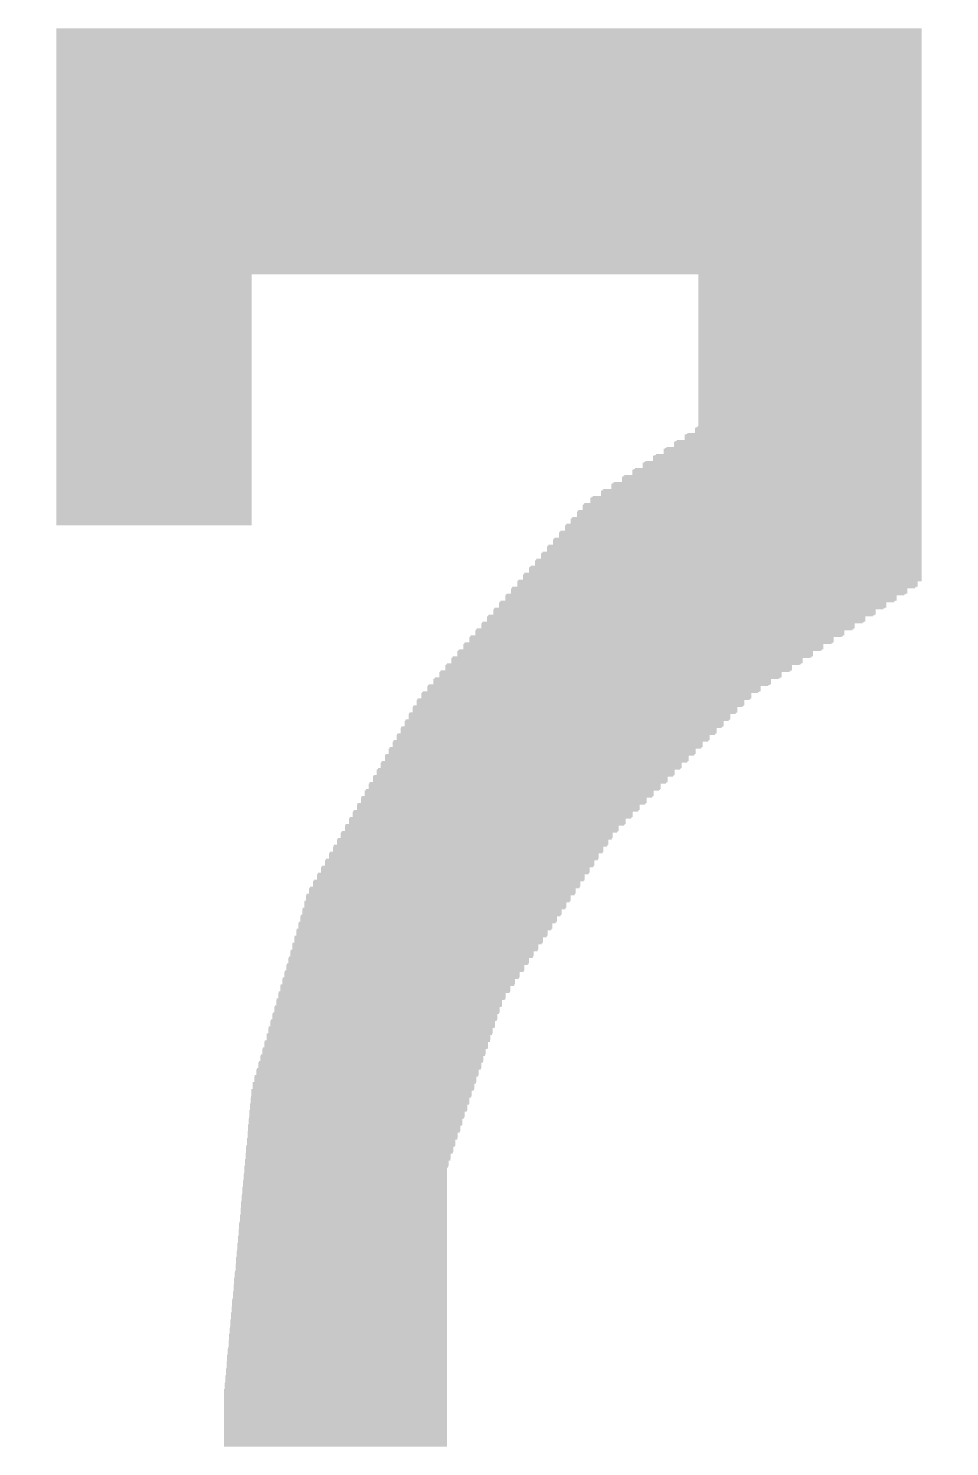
# Model space of a CAD drawing. Extents: x -8 to 88.6, y -9.6 to 57.7.
# Drawn here: x 43.244 to 44.082, y 8.042 to 9.332 of the extents above; entities that cross this region are included whole.
import ezdxf

# ---------------------------------------------------------------- set-up
doc = ezdxf.new("R2010")
doc.units = 0
doc.layers.add('BG_SILKSCREEN_TOP', color=1, linetype='CONTINUOUS')

msp = doc.modelspace()

# ---------------------------------------------------------------- linework, layer by layer
at = {"layer": 'BG_SILKSCREEN_TOP', "const_width": 0.0508}
for points in [[(43.269408, 9.307068), (44.056808, 9.307068)], [(43.269408, 9.306306), (44.056808, 9.306306)], [(43.269408, 9.305544), (44.056808, 9.305544)], [(43.269408, 9.300718), (44.056808, 9.300718)], [(43.269408, 9.299956), (44.056808, 9.299956)], [(43.269408, 9.299194), (44.056808, 9.299194)], [(43.269408, 9.294368), (44.056808, 9.294368)], [(43.269408, 9.293606), (44.056808, 9.293606)], [(43.269408, 9.292844), (44.056808, 9.292844)], [(43.269408, 9.288018), (44.056808, 9.288018)], [(43.269408, 9.287256), (44.056808, 9.287256)], [(43.269408, 9.286494), (44.056808, 9.286494)], [(43.269408, 9.281668), (44.056808, 9.281668)], [(43.269408, 9.280906), (44.056808, 9.280906)], [(43.269408, 9.280144), (44.056808, 9.280144)], [(43.269408, 9.275318), (44.056808, 9.275318)], [(43.269408, 9.274556), (44.056808, 9.274556)], [(43.269408, 9.273794), (44.056808, 9.273794)], [(43.269408, 9.268968), (44.056808, 9.268968)], [(43.269408, 9.268206), (44.056808, 9.268206)], [(43.269408, 9.267444), (44.056808, 9.267444)], [(43.269408, 9.262618), (44.056808, 9.262618)], [(43.269408, 9.261856), (44.056808, 9.261856)], [(43.269408, 9.261094), (44.056808, 9.261094)], [(43.269408, 9.256268), (44.056808, 9.256268)], [(43.269408, 9.255506), (44.056808, 9.255506)], [(43.269408, 9.254744), (44.056808, 9.254744)], [(43.269408, 9.249918), (44.056808, 9.249918)], [(43.269408, 9.249156), (44.056808, 9.249156)], [(43.269408, 9.248394), (44.056808, 9.248394)], [(43.269408, 9.243568), (44.056808, 9.243568)], [(43.269408, 9.242806), (44.056808, 9.242806)], [(43.269408, 9.242044), (44.056808, 9.242044)], [(43.269408, 9.237218), (44.056808, 9.237218)], [(43.269408, 9.236456), (44.056808, 9.236456)], [(43.269408, 9.235694), (44.056808, 9.235694)], [(43.269408, 9.230868), (44.056808, 9.230868)], [(43.269408, 9.230106), (44.056808, 9.230106)], [(43.269408, 9.229344), (44.056808, 9.229344)], [(43.269408, 9.224518), (44.056808, 9.224518)], [(43.269408, 9.223756), (44.056808, 9.223756)], [(43.269408, 9.222994), (44.056808, 9.222994)], [(43.269408, 9.218168), (44.056808, 9.218168)], [(43.269408, 9.217406), (44.056808, 9.217406)], [(43.269408, 9.216644), (44.056808, 9.216644)], [(43.269408, 9.211818), (44.056808, 9.211818)], [(43.269408, 9.211056), (44.056808, 9.211056)], [(43.269408, 9.210294), (44.056808, 9.210294)], [(43.269408, 9.205468), (44.056808, 9.205468)], [(43.269408, 9.204706), (44.056808, 9.204706)], [(43.269408, 9.203944), (44.056808, 9.203944)], [(43.269408, 9.199118), (44.056808, 9.199118)], [(43.269408, 9.198356), (44.056808, 9.198356)], [(43.269408, 9.197594), (44.056808, 9.197594)], [(43.269408, 9.192768), (44.056808, 9.192768)], [(43.269408, 9.192006), (44.056808, 9.192006)], [(43.269408, 9.191244), (44.056808, 9.191244)], [(43.269408, 9.186418), (44.056808, 9.186418)], [(43.269408, 9.185656), (44.056808, 9.185656)], [(43.269408, 9.184894), (44.056808, 9.184894)], [(43.269408, 9.180068), (44.056808, 9.180068)], [(43.269408, 9.179306), (44.056808, 9.179306)], [(43.269408, 9.178544), (44.056808, 9.178544)], [(43.269408, 9.173718), (44.056808, 9.173718)], [(43.269408, 9.172956), (44.056808, 9.172956)], [(43.269408, 9.172194), (44.056808, 9.172194)], [(43.269408, 9.167368), (44.056808, 9.167368)], [(43.269408, 9.166606), (44.056808, 9.166606)], [(43.269408, 9.165844), (44.056808, 9.165844)], [(43.269408, 9.161018), (44.056808, 9.161018)], [(43.269408, 9.160256), (44.056808, 9.160256)], [(43.269408, 9.159494), (44.056808, 9.159494)], [(43.269408, 9.154668), (44.056808, 9.154668)], [(43.269408, 9.153906), (44.056808, 9.153906)], [(43.269408, 9.153144), (44.056808, 9.153144)], [(43.269408, 9.148318), (44.056808, 9.148318)], [(43.269408, 9.147556), (44.056808, 9.147556)], [(43.269408, 9.146794), (44.056808, 9.146794)], [(43.269408, 9.141968), (44.056808, 9.141968)], [(43.269408, 9.141206), (44.056808, 9.141206)], [(43.269408, 9.140444), (44.056808, 9.140444)], [(43.269408, 9.135618), (44.056808, 9.135618)], [(43.269408, 9.134856), (44.056808, 9.134856)], [(43.269408, 9.134094), (44.056808, 9.134094)], [(43.269408, 9.129268), (43.447208, 9.129268)], [(43.269408, 9.128506), (43.447208, 9.128506)], [(43.269408, 9.127744), (43.447208, 9.127744)], [(43.853608, 9.129268), (44.056808, 9.129268)], [(43.853608, 9.128506), (44.056808, 9.128506)], [(43.853608, 9.127744), (44.056808, 9.127744)], [(43.269408, 9.122918), (43.447208, 9.122918)], [(43.269408, 9.122156), (43.447208, 9.122156)], [(43.269408, 9.121394), (43.447208, 9.121394)], [(43.269408, 9.116568), (43.447208, 9.116568)], [(43.269408, 9.115806), (43.447208, 9.115806)], [(43.269408, 9.115044), (43.447208, 9.115044)], [(43.853608, 9.122918), (44.056808, 9.122918)], [(43.853608, 9.122156), (44.056808, 9.122156)], [(43.853608, 9.121394), (44.056808, 9.121394)], [(43.853608, 9.116568), (44.056808, 9.116568)], [(43.853608, 9.115806), (44.056808, 9.115806)], [(43.853608, 9.115044), (44.056808, 9.115044)], [(43.269408, 9.110218), (43.447208, 9.110218)], [(43.269408, 9.109456), (43.447208, 9.109456)], [(43.269408, 9.108694), (43.447208, 9.108694)], [(43.269408, 9.103868), (43.447208, 9.103868)], [(43.269408, 9.103106), (43.447208, 9.103106)], [(43.269408, 9.102344), (43.447208, 9.102344)], [(43.853608, 9.110218), (44.056808, 9.110218)], [(43.853608, 9.109456), (44.056808, 9.109456)], [(43.853608, 9.108694), (44.056808, 9.108694)], [(43.853608, 9.103868), (44.056808, 9.103868)], [(43.853608, 9.103106), (44.056808, 9.103106)], [(43.853608, 9.102344), (44.056808, 9.102344)], [(43.269408, 9.097518), (43.447208, 9.097518)], [(43.269408, 9.096756), (43.447208, 9.096756)], [(43.269408, 9.095994), (43.447208, 9.095994)], [(43.269408, 9.091168), (43.447208, 9.091168)], [(43.269408, 9.090406), (43.447208, 9.090406)], [(43.269408, 9.089644), (43.447208, 9.089644)], [(43.853608, 9.097518), (44.056808, 9.097518)], [(43.853608, 9.096756), (44.056808, 9.096756)], [(43.853608, 9.095994), (44.056808, 9.095994)], [(43.853608, 9.091168), (44.056808, 9.091168)], [(43.853608, 9.090406), (44.056808, 9.090406)], [(43.853608, 9.089644), (44.056808, 9.089644)], [(43.269408, 9.084818), (43.447208, 9.084818)], [(43.269408, 9.084056), (43.447208, 9.084056)], [(43.269408, 9.083294), (43.447208, 9.083294)], [(43.269408, 9.078468), (43.447208, 9.078468)], [(43.269408, 9.077706), (43.447208, 9.077706)], [(43.269408, 9.076944), (43.447208, 9.076944)], [(43.853608, 9.084818), (44.056808, 9.084818)], [(43.853608, 9.084056), (44.056808, 9.084056)], [(43.853608, 9.083294), (44.056808, 9.083294)], [(43.853608, 9.078468), (44.056808, 9.078468)], [(43.853608, 9.077706), (44.056808, 9.077706)], [(43.853608, 9.076944), (44.056808, 9.076944)], [(43.269408, 9.072118), (43.447208, 9.072118)], [(43.269408, 9.071356), (43.447208, 9.071356)], [(43.269408, 9.070594), (43.447208, 9.070594)], [(43.269408, 9.065768), (43.447208, 9.065768)], [(43.269408, 9.065006), (43.447208, 9.065006)], [(43.269408, 9.064244), (43.447208, 9.064244)], [(43.853608, 9.072118), (44.056808, 9.072118)], [(43.853608, 9.071356), (44.056808, 9.071356)], [(43.853608, 9.070594), (44.056808, 9.070594)], [(43.853608, 9.065768), (44.056808, 9.065768)], [(43.853608, 9.065006), (44.056808, 9.065006)], [(43.853608, 9.064244), (44.056808, 9.064244)], [(43.269408, 9.059418), (43.447208, 9.059418)], [(43.269408, 9.058656), (43.447208, 9.058656)], [(43.269408, 9.057894), (43.447208, 9.057894)], [(43.269408, 9.053068), (43.447208, 9.053068)], [(43.269408, 9.052306), (43.447208, 9.052306)], [(43.269408, 9.051544), (43.447208, 9.051544)], [(43.853608, 9.059418), (44.056808, 9.059418)], [(43.853608, 9.058656), (44.056808, 9.058656)], [(43.853608, 9.057894), (44.056808, 9.057894)], [(43.853608, 9.053068), (44.056808, 9.053068)], [(43.853608, 9.052306), (44.056808, 9.052306)], [(43.853608, 9.051544), (44.056808, 9.051544)], [(43.269408, 9.046718), (43.447208, 9.046718)], [(43.269408, 9.045956), (43.447208, 9.045956)], [(43.269408, 9.045194), (43.447208, 9.045194)], [(43.269408, 9.040368), (43.447208, 9.040368)], [(43.269408, 9.039606), (43.447208, 9.039606)], [(43.269408, 9.038844), (43.447208, 9.038844)], [(43.853608, 9.046718), (44.056808, 9.046718)], [(43.853608, 9.045956), (44.056808, 9.045956)], [(43.853608, 9.045194), (44.056808, 9.045194)], [(43.853608, 9.040368), (44.056808, 9.040368)], [(43.853608, 9.039606), (44.056808, 9.039606)], [(43.853608, 9.038844), (44.056808, 9.038844)], [(43.269408, 9.034018), (43.447208, 9.034018)], [(43.269408, 9.033256), (43.447208, 9.033256)], [(43.269408, 9.032494), (43.447208, 9.032494)], [(43.269408, 9.027668), (43.447208, 9.027668)], [(43.269408, 9.026906), (43.447208, 9.026906)], [(43.269408, 9.026144), (43.447208, 9.026144)], [(43.853608, 9.034018), (44.056808, 9.034018)], [(43.853608, 9.033256), (44.056808, 9.033256)], [(43.853608, 9.032494), (44.056808, 9.032494)], [(43.853608, 9.027668), (44.056808, 9.027668)], [(43.853608, 9.026906), (44.056808, 9.026906)], [(43.853608, 9.026144), (44.056808, 9.026144)], [(43.269408, 9.021318), (43.447208, 9.021318)], [(43.269408, 9.020556), (43.447208, 9.020556)], [(43.269408, 9.019794), (43.447208, 9.019794)], [(43.269408, 9.014968), (43.447208, 9.014968)], [(43.269408, 9.014206), (43.447208, 9.014206)], [(43.269408, 9.013444), (43.447208, 9.013444)], [(43.269408, 9.008618), (43.447208, 9.008618)], [(43.853608, 9.021318), (44.056808, 9.021318)], [(43.853608, 9.020556), (44.056808, 9.020556)], [(43.853608, 9.019794), (44.056808, 9.019794)], [(43.853608, 9.014968), (44.056808, 9.014968)], [(43.853608, 9.014206), (44.056808, 9.014206)], [(43.853608, 9.013444), (44.056808, 9.013444)], [(43.853608, 9.008618), (44.056808, 9.008618)], [(43.269408, 9.007856), (43.447208, 9.007856)], [(43.269408, 9.007094), (43.447208, 9.007094)], [(43.269408, 9.002268), (43.447208, 9.002268)], [(43.269408, 9.001506), (43.447208, 9.001506)], [(43.269408, 9.000744), (43.447208, 9.000744)], [(43.269408, 8.995918), (43.447208, 8.995918)], [(43.853608, 9.007856), (44.056808, 9.007856)], [(43.853608, 9.007094), (44.056808, 9.007094)], [(43.853608, 9.002268), (44.056808, 9.002268)], [(43.853608, 9.001506), (44.056808, 9.001506)], [(43.853608, 9.000744), (44.056808, 9.000744)], [(43.853608, 8.995918), (44.056808, 8.995918)], [(43.269408, 8.995156), (43.447208, 8.995156)], [(43.269408, 8.994394), (43.447208, 8.994394)], [(43.269408, 8.989568), (43.447208, 8.989568)], [(43.269408, 8.988806), (43.447208, 8.988806)], [(43.269408, 8.988044), (43.447208, 8.988044)], [(43.269408, 8.983218), (43.447208, 8.983218)], [(43.853608, 8.995156), (44.056808, 8.995156)], [(43.853608, 8.994394), (44.056808, 8.994394)], [(43.853608, 8.989568), (44.056808, 8.989568)], [(43.853608, 8.988806), (44.056808, 8.988806)], [(43.853608, 8.988044), (44.056808, 8.988044)], [(43.853608, 8.983218), (44.056808, 8.983218)], [(43.269408, 8.982456), (43.447208, 8.982456)], [(43.269408, 8.981694), (43.447208, 8.981694)], [(43.269408, 8.976868), (43.447208, 8.976868)], [(43.269408, 8.976106), (43.447208, 8.976106)], [(43.269408, 8.975344), (43.447208, 8.975344)], [(43.269408, 8.970518), (43.447208, 8.970518)], [(43.853608, 8.982456), (44.056808, 8.982456)], [(43.853608, 8.981694), (44.056808, 8.981694)], [(43.853608, 8.976868), (44.056808, 8.976868)], [(43.853608, 8.976106), (44.056808, 8.976106)], [(43.853608, 8.975344), (44.056808, 8.975344)], [(43.853608, 8.970518), (44.056808, 8.970518)], [(43.269408, 8.969756), (43.447208, 8.969756)], [(43.269408, 8.968994), (43.447208, 8.968994)], [(43.269408, 8.964168), (43.447208, 8.964168)], [(43.269408, 8.963406), (43.447208, 8.963406)], [(43.269408, 8.962644), (43.447208, 8.962644)], [(43.269408, 8.957818), (43.447208, 8.957818)], [(43.269408, 8.957056), (43.447208, 8.957056)], [(43.853608, 8.969756), (44.056808, 8.969756)], [(43.853608, 8.968994), (44.056808, 8.968994)], [(43.853608, 8.964168), (44.056808, 8.964168)], [(43.853608, 8.963406), (44.056808, 8.963406)], [(43.853608, 8.962644), (44.056808, 8.962644)], [(43.853608, 8.957818), (44.056808, 8.957818)], [(43.853608, 8.957056), (44.056808, 8.957056)], [(43.269408, 8.956294), (43.447208, 8.956294)], [(43.269408, 8.951468), (43.447208, 8.951468)], [(43.269408, 8.950706), (43.447208, 8.950706)], [(43.269408, 8.949944), (43.447208, 8.949944)], [(43.269408, 8.945118), (43.447208, 8.945118)], [(43.269408, 8.944356), (43.447208, 8.944356)], [(43.85183, 8.944356), (44.056808, 8.944356)], [(43.852846, 8.945118), (44.056808, 8.945118)], [(43.853608, 8.956294), (44.056808, 8.956294)], [(43.853608, 8.951468), (44.056808, 8.951468)], [(43.853608, 8.950706), (44.056808, 8.950706)], [(43.853608, 8.949944), (44.056808, 8.949944)], [(43.269408, 8.943594), (43.447208, 8.943594)], [(43.269408, 8.938768), (43.447208, 8.938768)], [(43.269408, 8.938006), (43.447208, 8.938006)], [(43.269408, 8.937244), (43.447208, 8.937244)], [(43.269408, 8.932418), (43.447208, 8.932418)], [(43.269408, 8.931656), (43.447208, 8.931656)], [(43.83278, 8.931656), (44.056808, 8.931656)], [(43.833796, 8.932418), (44.056808, 8.932418)], [(43.841162, 8.937244), (44.056808, 8.937244)], [(43.842178, 8.938006), (44.056808, 8.938006)], [(43.843448, 8.938768), (44.056808, 8.938768)], [(43.85056, 8.943594), (44.056808, 8.943594)], [(43.269408, 8.930894), (43.447208, 8.930894)], [(43.269408, 8.926068), (43.447208, 8.926068)], [(43.269408, 8.925306), (43.447208, 8.925306)], [(43.269408, 8.924544), (43.447208, 8.924544)], [(43.269408, 8.919718), (43.447208, 8.919718)], [(43.269408, 8.918956), (43.447208, 8.918956)], [(43.81373, 8.918956), (44.056808, 8.918956)], [(43.815, 8.919718), (44.056808, 8.919718)], [(43.822112, 8.924544), (44.056808, 8.924544)], [(43.823128, 8.925306), (44.056808, 8.925306)], [(43.824398, 8.926068), (44.056808, 8.926068)], [(43.83151, 8.930894), (44.056808, 8.930894)], [(43.269408, 8.918194), (43.447208, 8.918194)], [(43.269408, 8.913368), (43.447208, 8.913368)], [(43.269408, 8.912606), (43.447208, 8.912606)], [(43.269408, 8.911844), (43.447208, 8.911844)], [(43.269408, 8.907018), (43.447208, 8.907018)], [(43.269408, 8.906256), (43.447208, 8.906256)], [(43.269408, 8.905494), (43.447208, 8.905494)], [(43.79341, 8.905494), (44.056808, 8.905494)], [(43.79468, 8.906256), (44.056808, 8.906256)], [(43.79595, 8.907018), (44.056808, 8.907018)], [(43.803062, 8.911844), (44.056808, 8.911844)], [(43.804078, 8.912606), (44.056808, 8.912606)], [(43.805348, 8.913368), (44.056808, 8.913368)], [(43.81246, 8.918194), (44.056808, 8.918194)], [(43.77436, 8.892794), (44.056808, 8.892794)], [(43.77563, 8.893556), (44.056808, 8.893556)], [(43.7769, 8.894318), (44.056808, 8.894318)], [(43.784012, 8.899144), (44.056808, 8.899144)], [(43.785282, 8.899906), (44.056808, 8.899906)], [(43.786298, 8.900668), (44.056808, 8.900668)], [(43.75531, 8.880094), (44.056808, 8.880094)], [(43.75658, 8.880856), (44.056808, 8.880856)], [(43.75785, 8.881618), (44.056808, 8.881618)], [(43.764962, 8.886444), (44.056808, 8.886444)], [(43.766232, 8.887206), (44.056808, 8.887206)], [(43.767248, 8.887968), (44.056808, 8.887968)], [(43.743118, 8.867394), (44.056808, 8.867394)], [(43.74388, 8.868156), (44.056808, 8.868156)], [(43.744388, 8.868918), (44.056808, 8.868918)], [(43.748452, 8.873744), (44.056808, 8.873744)], [(43.749214, 8.874506), (44.056808, 8.874506)], [(43.749976, 8.875268), (44.056808, 8.875268)], [(43.732196, 8.854694), (44.056808, 8.854694)], [(43.732958, 8.855456), (44.056808, 8.855456)], [(43.733466, 8.856218), (44.056808, 8.856218)], [(43.73753, 8.861044), (44.056808, 8.861044)], [(43.738292, 8.861806), (44.056808, 8.861806)], [(43.739054, 8.862568), (44.056808, 8.862568)], [(43.721274, 8.841994), (44.04106, 8.841994)], [(43.722036, 8.842756), (44.04233, 8.842756)], [(43.722544, 8.843518), (44.0436, 8.843518)], [(43.726862, 8.848344), (44.050712, 8.848344)], [(43.72737, 8.849106), (44.051982, 8.849106)], [(43.728132, 8.849868), (44.052998, 8.849868)], [(43.710352, 8.829294), (44.02201, 8.829294)], [(43.711114, 8.830056), (44.02328, 8.830056)], [(43.711876, 8.830818), (44.02455, 8.830818)], [(43.71594, 8.835644), (44.031662, 8.835644)], [(43.716448, 8.836406), (44.032932, 8.836406)], [(43.71721, 8.837168), (44.033948, 8.837168)], [(43.69943, 8.816594), (44.00296, 8.816594)], [(43.700192, 8.817356), (44.00423, 8.817356)], [(43.700954, 8.818118), (44.0055, 8.818118)], [(43.705018, 8.822944), (44.012612, 8.822944)], [(43.70578, 8.823706), (44.013882, 8.823706)], [(43.706288, 8.824468), (44.014898, 8.824468)], [(43.688762, 8.803894), (43.98391, 8.803894)], [(43.68927, 8.804656), (43.98518, 8.804656)], [(43.690032, 8.805418), (43.98645, 8.805418)], [(43.694096, 8.810244), (43.993562, 8.810244)], [(43.694858, 8.811006), (43.994832, 8.811006)], [(43.695366, 8.811768), (43.995848, 8.811768)], [(43.67784, 8.791194), (43.96486, 8.791194)], [(43.678348, 8.791956), (43.96613, 8.791956)], [(43.67911, 8.792718), (43.9674, 8.792718)], [(43.683174, 8.797544), (43.974512, 8.797544)], [(43.683936, 8.798306), (43.975782, 8.798306)], [(43.684444, 8.799068), (43.976798, 8.799068)], [(43.666918, 8.778494), (43.94581, 8.778494)], [(43.66768, 8.779256), (43.94708, 8.779256)], [(43.668188, 8.780018), (43.94835, 8.780018)], [(43.672252, 8.784844), (43.955462, 8.784844)], [(43.673014, 8.785606), (43.956732, 8.785606)], [(43.673776, 8.786368), (43.957748, 8.786368)], [(43.655996, 8.765794), (43.92676, 8.765794)], [(43.656758, 8.766556), (43.92803, 8.766556)], [(43.657266, 8.767318), (43.9293, 8.767318)], [(43.66133, 8.772144), (43.936412, 8.772144)], [(43.662092, 8.772906), (43.937682, 8.772906)], [(43.662854, 8.773668), (43.938698, 8.773668)], [(43.645074, 8.753094), (43.90771, 8.753094)], [(43.645836, 8.753856), (43.90898, 8.753856)], [(43.646344, 8.754618), (43.91025, 8.754618)], [(43.650662, 8.759444), (43.917362, 8.759444)], [(43.65117, 8.760206), (43.918632, 8.760206)], [(43.651932, 8.760968), (43.919648, 8.760968)], [(43.634152, 8.740394), (43.893994, 8.740394)], [(43.634914, 8.741156), (43.894756, 8.741156)], [(43.635676, 8.741918), (43.895518, 8.741918)], [(43.63974, 8.746744), (43.900344, 8.746744)], [(43.640248, 8.747506), (43.901106, 8.747506)], [(43.64101, 8.748268), (43.901868, 8.748268)], [(43.62323, 8.727694), (43.881294, 8.727694)], [(43.623992, 8.728456), (43.882056, 8.728456)], [(43.624754, 8.729218), (43.882818, 8.729218)], [(43.628818, 8.734044), (43.887644, 8.734044)], [(43.62958, 8.734806), (43.888406, 8.734806)], [(43.630088, 8.735568), (43.889168, 8.735568)], [(43.612562, 8.714994), (43.868594, 8.714994)], [(43.61307, 8.715756), (43.869356, 8.715756)], [(43.613832, 8.716518), (43.870118, 8.716518)], [(43.617896, 8.721344), (43.874944, 8.721344)], [(43.618658, 8.722106), (43.875706, 8.722106)], [(43.619166, 8.722868), (43.876468, 8.722868)], [(43.60164, 8.702294), (43.855894, 8.702294)], [(43.602148, 8.703056), (43.856656, 8.703056)], [(43.60291, 8.703818), (43.857418, 8.703818)], [(43.606974, 8.708644), (43.862244, 8.708644)], [(43.607736, 8.709406), (43.863006, 8.709406)], [(43.608244, 8.710168), (43.863768, 8.710168)], [(43.593766, 8.689594), (43.843194, 8.689594)], [(43.59402, 8.690356), (43.843956, 8.690356)], [(43.594528, 8.691118), (43.844718, 8.691118)], [(43.597322, 8.695944), (43.849544, 8.695944)], [(43.59783, 8.696706), (43.850306, 8.696706)], [(43.598084, 8.697468), (43.851068, 8.697468)], [(43.5864, 8.676894), (43.830494, 8.676894)], [(43.586908, 8.677656), (43.831256, 8.677656)], [(43.587416, 8.678418), (43.832018, 8.678418)], [(43.589956, 8.683244), (43.836844, 8.683244)], [(43.590464, 8.684006), (43.837606, 8.684006)], [(43.590972, 8.684768), (43.838368, 8.684768)], [(43.579034, 8.664194), (43.817794, 8.664194)], [(43.579542, 8.664956), (43.818556, 8.664956)], [(43.58005, 8.665718), (43.819318, 8.665718)], [(43.582844, 8.670544), (43.824144, 8.670544)], [(43.583098, 8.671306), (43.824906, 8.671306)], [(43.583606, 8.672068), (43.825668, 8.672068)], [(43.571922, 8.651494), (43.805094, 8.651494)], [(43.57243, 8.652256), (43.805856, 8.652256)], [(43.572684, 8.653018), (43.806618, 8.653018)], [(43.575478, 8.657844), (43.811444, 8.657844)], [(43.575986, 8.658606), (43.812206, 8.658606)], [(43.576494, 8.659368), (43.812968, 8.659368)], [(43.564556, 8.638794), (43.792394, 8.638794)], [(43.565064, 8.639556), (43.793156, 8.639556)], [(43.565572, 8.640318), (43.793918, 8.640318)], [(43.568366, 8.645144), (43.798744, 8.645144)], [(43.56862, 8.645906), (43.799506, 8.645906)], [(43.569128, 8.646668), (43.800268, 8.646668)], [(43.557444, 8.626094), (43.779694, 8.626094)], [(43.557698, 8.626856), (43.780456, 8.626856)], [(43.558206, 8.627618), (43.781218, 8.627618)], [(43.561, 8.632444), (43.786044, 8.632444)], [(43.561508, 8.633206), (43.786806, 8.633206)], [(43.562016, 8.633968), (43.787568, 8.633968)], [(43.547284, 8.608568), (43.767248, 8.608568)], [(43.550078, 8.613394), (43.77055, 8.613394)], [(43.550586, 8.614156), (43.771058, 8.614156)], [(43.551094, 8.614918), (43.771566, 8.614918)], [(43.553634, 8.619744), (43.774614, 8.619744)], [(43.554142, 8.620506), (43.775122, 8.620506)], [(43.55465, 8.621268), (43.77563, 8.621268)], [(43.540172, 8.595868), (43.758866, 8.595868)], [(43.542966, 8.600694), (43.761914, 8.600694)], [(43.54322, 8.601456), (43.762422, 8.601456)], [(43.543728, 8.602218), (43.76293, 8.602218)], [(43.546522, 8.607044), (43.766232, 8.607044)], [(43.54703, 8.607806), (43.76674, 8.607806)], [(43.532806, 8.583168), (43.75023, 8.583168)], [(43.5356, 8.587994), (43.753532, 8.587994)], [(43.536108, 8.588756), (43.75404, 8.588756)], [(43.536616, 8.589518), (43.754548, 8.589518)], [(43.539156, 8.594344), (43.75785, 8.594344)], [(43.539664, 8.595106), (43.758358, 8.595106)], [(43.525694, 8.570468), (43.741848, 8.570468)], [(43.528234, 8.575294), (43.74515, 8.575294)], [(43.528742, 8.576056), (43.745658, 8.576056)], [(43.52925, 8.576818), (43.746166, 8.576818)], [(43.532044, 8.581644), (43.749214, 8.581644)], [(43.532298, 8.582406), (43.749722, 8.582406)], [(43.51782, 8.557006), (43.732958, 8.557006)], [(43.518328, 8.557768), (43.733466, 8.557768)], [(43.521122, 8.562594), (43.736514, 8.562594)], [(43.52163, 8.563356), (43.737022, 8.563356)], [(43.521884, 8.564118), (43.73753, 8.564118)], [(43.524678, 8.568944), (43.740832, 8.568944)], [(43.525186, 8.569706), (43.74134, 8.569706)], [(43.510708, 8.544306), (43.724322, 8.544306)], [(43.511216, 8.545068), (43.72483, 8.545068)], [(43.513756, 8.549894), (43.728132, 8.549894)], [(43.514264, 8.550656), (43.72864, 8.550656)], [(43.514772, 8.551418), (43.729148, 8.551418)], [(43.517566, 8.556244), (43.73245, 8.556244)], [(43.503342, 8.531606), (43.71594, 8.531606)], [(43.50385, 8.532368), (43.716448, 8.532368)], [(43.506644, 8.537194), (43.71975, 8.537194)], [(43.506898, 8.537956), (43.720258, 8.537956)], [(43.507406, 8.538718), (43.720766, 8.538718)], [(43.5102, 8.543544), (43.723814, 8.543544)], [(43.496992, 8.518906), (43.707558, 8.518906)], [(43.497246, 8.519668), (43.708066, 8.519668)], [(43.499278, 8.524494), (43.711114, 8.524494)], [(43.499786, 8.525256), (43.711622, 8.525256)], [(43.500294, 8.526018), (43.71213, 8.526018)], [(43.502834, 8.530844), (43.715432, 8.530844)], [(43.493182, 8.505444), (43.698414, 8.505444)], [(43.493436, 8.506206), (43.698922, 8.506206)], [(43.49369, 8.506968), (43.69943, 8.506968)], [(43.49496, 8.511794), (43.702732, 8.511794)], [(43.495214, 8.512556), (43.70324, 8.512556)], [(43.495468, 8.513318), (43.703748, 8.513318)], [(43.496738, 8.518144), (43.70705, 8.518144)], [(43.489626, 8.492744), (43.690032, 8.492744)], [(43.48988, 8.493506), (43.69054, 8.493506)], [(43.490134, 8.494268), (43.691048, 8.494268)], [(43.491404, 8.499094), (43.69435, 8.499094)], [(43.491658, 8.499856), (43.694858, 8.499856)], [(43.491912, 8.500618), (43.695366, 8.500618)], [(43.48607, 8.480806), (43.682158, 8.480806)], [(43.48607, 8.480044), (43.68165, 8.480044)], [(43.486324, 8.481568), (43.682666, 8.481568)], [(43.487848, 8.486394), (43.685714, 8.486394)], [(43.488102, 8.487918), (43.68673, 8.487918)], [(43.488102, 8.487156), (43.686222, 8.487156)], [(43.48226, 8.467344), (43.674538, 8.467344)], [(43.482514, 8.468106), (43.674792, 8.468106)], [(43.482768, 8.468868), (43.675046, 8.468868)], [(43.484038, 8.473694), (43.677332, 8.473694)], [(43.484292, 8.474456), (43.67784, 8.474456)], [(43.484546, 8.475218), (43.678348, 8.475218)], [(43.478704, 8.454644), (43.67022, 8.454644)], [(43.478958, 8.455406), (43.670474, 8.455406)], [(43.479212, 8.456168), (43.670728, 8.456168)], [(43.480482, 8.460994), (43.672252, 8.460994)], [(43.480736, 8.461756), (43.672506, 8.461756)], [(43.48099, 8.462518), (43.67276, 8.462518)], [(43.475148, 8.441944), (43.665902, 8.441944)], [(43.475402, 8.443468), (43.66641, 8.443468)], [(43.475402, 8.442706), (43.666156, 8.442706)], [(43.476926, 8.448294), (43.668188, 8.448294)], [(43.47718, 8.449056), (43.668442, 8.449056)], [(43.477434, 8.449818), (43.668696, 8.449818)], [(43.471338, 8.429244), (43.661838, 8.429244)], [(43.471592, 8.430006), (43.662092, 8.430006)], [(43.471846, 8.430768), (43.662346, 8.430768)], [(43.47337, 8.436356), (43.664124, 8.436356)], [(43.47337, 8.435594), (43.66387, 8.435594)], [(43.473624, 8.437118), (43.664378, 8.437118)], [(43.467782, 8.416544), (43.65752, 8.416544)], [(43.468036, 8.417306), (43.657774, 8.417306)], [(43.46829, 8.418068), (43.658028, 8.418068)], [(43.46956, 8.422894), (43.659552, 8.422894)], [(43.469814, 8.423656), (43.659806, 8.423656)], [(43.470068, 8.424418), (43.66006, 8.424418)], [(43.464226, 8.403844), (43.653202, 8.403844)], [(43.46448, 8.404606), (43.653456, 8.404606)], [(43.464734, 8.405368), (43.65371, 8.405368)], [(43.466004, 8.410194), (43.655488, 8.410194)], [(43.466258, 8.410956), (43.655742, 8.410956)], [(43.466512, 8.411718), (43.655996, 8.411718)], [(43.46067, 8.391906), (43.649392, 8.391906)], [(43.46067, 8.391144), (43.649138, 8.391144)], [(43.460924, 8.392668), (43.649646, 8.392668)], [(43.462448, 8.397494), (43.65117, 8.397494)], [(43.462702, 8.399018), (43.651678, 8.399018)], [(43.462702, 8.398256), (43.651424, 8.398256)], [(43.45686, 8.378444), (43.64482, 8.378444)], [(43.457114, 8.379206), (43.645074, 8.379206)], [(43.457368, 8.379968), (43.645328, 8.379968)], [(43.458638, 8.384794), (43.646852, 8.384794)], [(43.458892, 8.385556), (43.647106, 8.385556)], [(43.459146, 8.386318), (43.64736, 8.386318)], [(43.453304, 8.365744), (43.640502, 8.365744)], [(43.453558, 8.366506), (43.640756, 8.366506)], [(43.453812, 8.367268), (43.64101, 8.367268)], [(43.455082, 8.372094), (43.642788, 8.372094)], [(43.455336, 8.372856), (43.643042, 8.372856)], [(43.45559, 8.373618), (43.643296, 8.373618)], [(43.449748, 8.353044), (43.636438, 8.353044)], [(43.450002, 8.354568), (43.636946, 8.354568)], [(43.450002, 8.353806), (43.636692, 8.353806)], [(43.451526, 8.359394), (43.63847, 8.359394)], [(43.45178, 8.360156), (43.638724, 8.360156)], [(43.452034, 8.360918), (43.638978, 8.360918)], [(43.446954, 8.341868), (43.632628, 8.341868)], [(43.446954, 8.341106), (43.632374, 8.341106)], [(43.446954, 8.340344), (43.63212, 8.340344)], [(43.44797, 8.347456), (43.634406, 8.347456)], [(43.44797, 8.346694), (43.634152, 8.346694)], [(43.448224, 8.348218), (43.63466, 8.348218)], [(43.445684, 8.328406), (43.628056, 8.328406)], [(43.445684, 8.327644), (43.627802, 8.327644)], [(43.445938, 8.329168), (43.62831, 8.329168)], [(43.446192, 8.333994), (43.630088, 8.333994)], [(43.446446, 8.335518), (43.630596, 8.335518)], [(43.446446, 8.334756), (43.630342, 8.334756)], [(43.444414, 8.314944), (43.625008, 8.314944)], [(43.444668, 8.316468), (43.625008, 8.316468)], [(43.444668, 8.315706), (43.625008, 8.315706)], [(43.445176, 8.322818), (43.626278, 8.322818)], [(43.445176, 8.322056), (43.626024, 8.322056)], [(43.445176, 8.321294), (43.62577, 8.321294)], [(43.443398, 8.303768), (43.625008, 8.303768)], [(43.443398, 8.303006), (43.625008, 8.303006)], [(43.443398, 8.302244), (43.625008, 8.302244)], [(43.443906, 8.309356), (43.625008, 8.309356)], [(43.443906, 8.308594), (43.625008, 8.308594)], [(43.44416, 8.310118), (43.625008, 8.310118)], [(43.442128, 8.289544), (43.625008, 8.289544)], [(43.442382, 8.291068), (43.625008, 8.291068)], [(43.442382, 8.290306), (43.625008, 8.290306)], [(43.44289, 8.297418), (43.625008, 8.297418)], [(43.44289, 8.296656), (43.625008, 8.296656)], [(43.44289, 8.295894), (43.625008, 8.295894)], [(43.441112, 8.278368), (43.625008, 8.278368)], [(43.441112, 8.277606), (43.625008, 8.277606)], [(43.441112, 8.276844), (43.625008, 8.276844)], [(43.44162, 8.283956), (43.625008, 8.283956)], [(43.44162, 8.283194), (43.625008, 8.283194)], [(43.441874, 8.284718), (43.625008, 8.284718)], [(43.439842, 8.264144), (43.625008, 8.264144)], [(43.440096, 8.265668), (43.625008, 8.265668)], [(43.440096, 8.264906), (43.625008, 8.264906)], [(43.440604, 8.272018), (43.625008, 8.272018)], [(43.440604, 8.271256), (43.625008, 8.271256)], [(43.440604, 8.270494), (43.625008, 8.270494)], [(43.438826, 8.252968), (43.625008, 8.252968)], [(43.438826, 8.252206), (43.625008, 8.252206)], [(43.438826, 8.251444), (43.625008, 8.251444)], [(43.439334, 8.258556), (43.625008, 8.258556)], [(43.439334, 8.257794), (43.625008, 8.257794)], [(43.439588, 8.259318), (43.625008, 8.259318)], [(43.437556, 8.239506), (43.625008, 8.239506)], [(43.437556, 8.238744), (43.625008, 8.238744)], [(43.43781, 8.240268), (43.625008, 8.240268)], [(43.438064, 8.245094), (43.625008, 8.245094)], [(43.438318, 8.246618), (43.625008, 8.246618)], [(43.438318, 8.245856), (43.625008, 8.245856)], [(43.43654, 8.227568), (43.625008, 8.227568)], [(43.43654, 8.226806), (43.625008, 8.226806)], [(43.43654, 8.226044), (43.625008, 8.226044)], [(43.437048, 8.233918), (43.625008, 8.233918)], [(43.437048, 8.233156), (43.625008, 8.233156)], [(43.437048, 8.232394), (43.625008, 8.232394)], [(43.434762, 8.208518), (43.625008, 8.208518)], [(43.43527, 8.214106), (43.625008, 8.214106)], [(43.43527, 8.213344), (43.625008, 8.213344)], [(43.435524, 8.214868), (43.625008, 8.214868)], [(43.435778, 8.219694), (43.625008, 8.219694)], [(43.436032, 8.221218), (43.625008, 8.221218)], [(43.436032, 8.220456), (43.625008, 8.220456)], [(43.433746, 8.195818), (43.625008, 8.195818)], [(43.434254, 8.202168), (43.625008, 8.202168)], [(43.434254, 8.201406), (43.625008, 8.201406)], [(43.434254, 8.200644), (43.625008, 8.200644)], [(43.434762, 8.207756), (43.625008, 8.207756)], [(43.434762, 8.206994), (43.625008, 8.206994)], [(43.432476, 8.183118), (43.625008, 8.183118)], [(43.432984, 8.188706), (43.625008, 8.188706)], [(43.432984, 8.187944), (43.625008, 8.187944)], [(43.433238, 8.189468), (43.625008, 8.189468)], [(43.433492, 8.194294), (43.625008, 8.194294)], [(43.433746, 8.195056), (43.625008, 8.195056)], [(43.43146, 8.170418), (43.625008, 8.170418)], [(43.431714, 8.175244), (43.625008, 8.175244)], [(43.431968, 8.176768), (43.625008, 8.176768)], [(43.431968, 8.176006), (43.625008, 8.176006)], [(43.432476, 8.182356), (43.625008, 8.182356)], [(43.432476, 8.181594), (43.625008, 8.181594)], [(43.43019, 8.157718), (43.625008, 8.157718)], [(43.43019, 8.156956), (43.625008, 8.156956)], [(43.430698, 8.164068), (43.625008, 8.164068)], [(43.430698, 8.163306), (43.625008, 8.163306)], [(43.430698, 8.162544), (43.625008, 8.162544)], [(43.431206, 8.169656), (43.625008, 8.169656)], [(43.431206, 8.168894), (43.625008, 8.168894)], [(43.42892, 8.144256), (43.625008, 8.144256)], [(43.429174, 8.145018), (43.625008, 8.145018)], [(43.429428, 8.149844), (43.625008, 8.149844)], [(43.429682, 8.151368), (43.625008, 8.151368)], [(43.429682, 8.150606), (43.625008, 8.150606)], [(43.43019, 8.156194), (43.625008, 8.156194)], [(43.427904, 8.132318), (43.625008, 8.132318)], [(43.427904, 8.131556), (43.625008, 8.131556)], [(43.428412, 8.138668), (43.625008, 8.138668)], [(43.428412, 8.137906), (43.625008, 8.137906)], [(43.428412, 8.137144), (43.625008, 8.137144)], [(43.42892, 8.143494), (43.625008, 8.143494)], [(43.426634, 8.118856), (43.625008, 8.118856)], [(43.426888, 8.119618), (43.625008, 8.119618)], [(43.427142, 8.124444), (43.625008, 8.124444)], [(43.427396, 8.125968), (43.625008, 8.125968)], [(43.427396, 8.125206), (43.625008, 8.125206)], [(43.427904, 8.130794), (43.625008, 8.130794)], [(43.425364, 8.105394), (43.625008, 8.105394)], [(43.425618, 8.106918), (43.625008, 8.106918)], [(43.425618, 8.106156), (43.625008, 8.106156)], [(43.426126, 8.113268), (43.625008, 8.113268)], [(43.426126, 8.112506), (43.625008, 8.112506)], [(43.426126, 8.111744), (43.625008, 8.111744)], [(43.426634, 8.118094), (43.625008, 8.118094)], [(43.424348, 8.094218), (43.625008, 8.094218)], [(43.424348, 8.093456), (43.625008, 8.093456)], [(43.424348, 8.092694), (43.625008, 8.092694)], [(43.424856, 8.099806), (43.625008, 8.099806)], [(43.424856, 8.099044), (43.625008, 8.099044)], [(43.42511, 8.100568), (43.625008, 8.100568)], [(43.423078, 8.079994), (43.625008, 8.079994)], [(43.423332, 8.081518), (43.625008, 8.081518)], [(43.423332, 8.080756), (43.625008, 8.080756)], [(43.42384, 8.087868), (43.625008, 8.087868)], [(43.42384, 8.087106), (43.625008, 8.087106)], [(43.42384, 8.086344), (43.625008, 8.086344)], [(43.422062, 8.068818), (43.625008, 8.068818)], [(43.422062, 8.068056), (43.625008, 8.068056)], [(43.422062, 8.067294), (43.625008, 8.067294)], [(43.42257, 8.074406), (43.625008, 8.074406)], [(43.42257, 8.073644), (43.625008, 8.073644)], [(43.422824, 8.075168), (43.625008, 8.075168)]]:
    msp.add_lwpolyline(points, dxfattribs=at)

doc.saveas('drawing.dxf')
